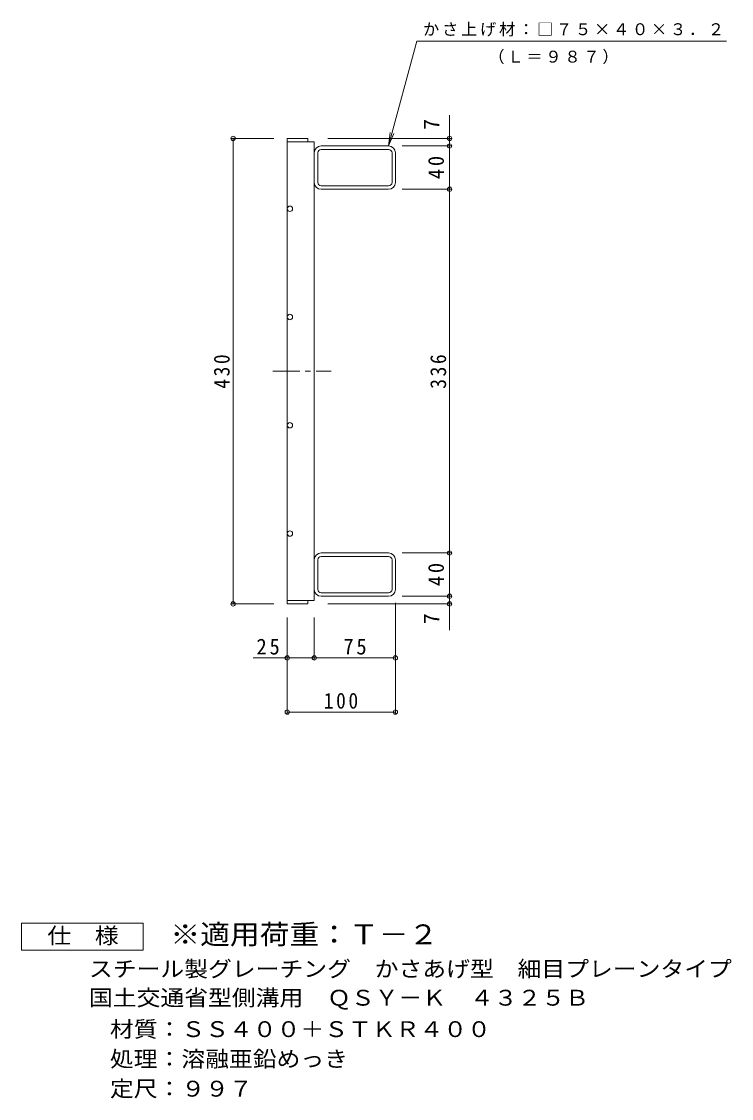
# Model space of a CAD drawing. Units: millimetres, scale not verified. Extents: x -797 to 868, y -688 to 559.
# Drawn here: x 212 to 868, y -530 to 465 of the extents above; entities that cross this region are included whole.
import ezdxf
from ezdxf.enums import TextEntityAlignment as Align

# ---------------------------------------------------------------- set-up
doc = ezdxf.new("R2010")
doc.units = ezdxf.units.MM
doc.header["$LTSCALE"] = 5
doc.header["$PDMODE"] = 32
doc.header["$PDSIZE"] = 4
doc.linetypes.add('CHAIN1', pattern=[8, 5, -1, 1, -1])
for name, color, linetype, lineweight in [('A-1_ピット', 2, 'Continuous', 9), ('A-2_蓋', 3, 'Continuous', 9), ('A-4_寸法', 7, 'Continuous', 9), ('F-4_F-4ﾚｲﾔ', 2, 'Continuous', 9)]:
    doc.layers.add(name, color=color, linetype=linetype, lineweight=lineweight)
doc.layers.add('F-5_F-5ﾚｲﾔ', color=2, linetype='Continuous')
doc.styles.add('ＭＳ ゴシック', font='')
doc.styles.get('ＭＳ ゴシック').set_extended_font_data('MS Gothic')

msp = doc.modelspace()

# ---------------------------------------------------------------- linework, layer by layer
at = {"layer": 'A-1_ピット'}
for p, q in [((550.897, 350.294), (488.697, 350.294)), ((485.497, 316.694), (485.497, 343.893)), ((550.897, 347.094), (488.697, 347.094)), ((554.097, 316.694), (554.097, 343.893)), ((557.297, 316.694), (557.297, 343.894)), ((488.697, 313.494), (550.897, 313.494)), ((550.897, 310.294), (488.697, 310.294)), ((550.897, -25.707), (488.697, -25.707)), ((488.697, -28.907), (550.897, -28.907)), ((485.497, -32.107), (485.497, -59.306)), ((554.097, -32.107), (554.097, -59.306)), ((557.297, -32.107), (557.297, -59.307)), ((550.897, -62.507), (488.697, -62.507)), ((550.897, -65.707), (488.697, -65.707))]:
    msp.add_line(p, q, dxfattribs=at)
for centre, radius, start, end in [((488.697, 343.894), 6.4, 90, 180), ((550.897, 343.894), 6.4, 0, 90), ((488.697, 343.893), 3.2, 90, 180), ((550.897, 343.893), 3.2, 0, 90), ((488.697, 316.694), 6.4, 180, 270), ((488.697, 316.694), 3.2, 180, 270), ((550.897, 316.694), 6.4, 270, 0), ((550.897, 316.694), 3.2, 270, 0), ((488.697, -32.107), 6.4, 90, 180), ((488.697, -32.107), 3.2, 90, 180), ((550.897, -32.107), 6.4, 0, 90), ((550.897, -32.107), 3.2, 0, 90), ((488.697, -59.307), 6.4, 180, 270), ((488.697, -59.306), 3.2, 180, 270), ((550.897, -59.306), 3.2, 270, 0), ((550.897, -59.307), 6.4, 270, 0)]:
    msp.add_arc(centre, radius, start, end, dxfattribs=at)
at = {"layer": 'A-2_蓋'}
for p, q in [((457.297, 357.294), (457.297, -72.706)), ((457.297, 354.294), (482.297, 354.294))]:
    msp.add_line(p, q, dxfattribs=at)
at = {"layer": 'A-2_蓋', "linetype": 'CHAIN1'}
msp.add_line((443.919, 142.294), (497.855, 142.294), dxfattribs=at)
at = {"layer": 'A-2_蓋'}
for points in [[(457.297, 357.294), (476.297, 357.294), (476.297, 354.294)], [(457.297, -69.706), (482.297, -69.706), (482.297, 354.294)], [(457.297, -72.706), (476.297, -72.706), (476.297, -69.706)]]:
    msp.add_lwpolyline(points, dxfattribs=at)
for centre in [(459.797, 292.294), (459.797, 192.294), (459.797, 92.293), (459.797, -7.707)]:
    msp.add_circle(centre, 2.5, dxfattribs=at)
at = {"layer": 'A-4_寸法'}
for p, q in [((550.897, 350.294), (576.888, 447.294)), ((576.888, 447.294), (862.996, 447.294)), ((607.297, 350.294), (607.297, 378.931)), ((550.897, 350.294), (552.529, 362.687)), ((550.897, 350.294), (555.681, 361.842)), ((444.797, 357.294), (405.797, 357.294)), ((407.297, -72.706), (407.297, 357.294)), ((494.797, 357.294), (608.797, 357.294)), ((563.397, 350.294), (608.797, 350.294)), ((607.297, 310.294), (607.297, 350.294)), ((563.397, 310.294), (608.797, 310.294)), ((607.297, -25.707), (607.297, 310.294)), ((563.397, -25.707), (608.797, -25.707)), ((607.297, -65.707), (607.297, -25.707)), ((563.397, -65.707), (608.797, -65.707)), ((607.297, -97.151), (607.297, -65.707)), ((444.797, -72.706), (405.797, -72.706)), ((494.797, -72.706), (608.797, -72.706)), ((557.297, -71.807), (557.297, -174.206)), ((457.297, -85.206), (457.297, -174.206)), ((482.297, -85.206), (482.297, -124.206)), ((425.957, -122.706), (482.297, -122.706)), ((482.297, -122.706), (557.297, -122.706)), ((457.297, -172.706), (557.297, -172.706))]:
    msp.add_line(p, q, dxfattribs=at)
for p in [(407.297, 357.294), (607.297, 357.294), (607.297, 350.294), (607.297, 310.294), (607.297, -25.707), (607.297, -65.707), (407.297, -72.706), (607.297, -72.706), (457.297, -122.706), (482.297, -122.706), (557.297, -122.706), (457.297, -172.706), (557.297, -172.706)]:
    msp.add_point(p, dxfattribs=at)
at = {"layer": 'F-4_F-4ﾚｲﾔ'}
msp.add_lwpolyline([(211.858, -392.68), (211.858, -367.68), (324.358, -367.68), (324.358, -392.68)], close=True, dxfattribs=at)

# ---------------------------------------------------------------- texts
at = {"layer": 'A-4_寸法', "color": 2, "style": 'ＭＳ ゴシック'}
for p in [(602.297, 365.309), (602.297, -91.415)]:
    msp.add_text('7', height=14.66, rotation=90, dxfattribs=at).set_placement(p, align=Align.BOTTOM_LEFT)
at = {"layer": 'A-4_寸法', "char_height": 11, "attachment_point": 7, "style": 'ＭＳ ゴシック'}
for s, insert in [('\\T1.17;かさ上げ材：□７５×４０×３．２', (582.74, 451.487)), ('\\T1.17;（Ｌ＝９８７）', (643.105, 425.875))]:
    msp.add_mtext(s, dxfattribs=dict(at, insert=insert))
at = {"layer": 'A-4_寸法', "color": 2, "char_height": 14.66, "attachment_point": 7, "rotation": 90, "style": 'ＭＳ ゴシック'}
for s, insert in [('\\T1.27;\\W0.95;40', (602.297, 319.669)), ('\\T1.27;\\W0.9;430', (404.297, 126.044)), ('\\T1.27;\\W0.9;336', (604.297, 126.044)), ('\\T1.27;\\W0.95;40', (602.297, -56.332))]:
    msp.add_mtext(s, dxfattribs=dict(at, insert=insert))
at = {"layer": 'A-4_寸法', "color": 2, "char_height": 14.66, "attachment_point": 7, "style": 'ＭＳ ゴシック'}
for s, insert in [('\\T1.27;\\W0.95;25', (428.888, -119.706)), ('\\T1.27;\\W0.95;75', (509.172, -119.706)), ('\\T1.27;\\W0.9;100', (491.047, -169.706))]:
    msp.add_mtext(s, dxfattribs=dict(at, insert=insert))
at = {"layer": 'F-4_F-4ﾚｲﾔ', "style": 'ＭＳ ゴシック', "width": 1.1}
for s, p in [('仕\u3000様', (235.608, -390.949)), ('スチール製グレーチング\u3000かさあげ型\u3000細目プレーンタイプ', (274.153, -421.64)), ('国土交通省型側溝用\u3000ＱＳＹ－Ｋ\u3000４３２５Ｂ', (274.153, -448.298)), ('材質：ＳＳ４００＋ＳＴＫＲ４００', (293.51, -477.324)), ('処理：溶融亜鉛めっき', (293.51, -504.824)), ('定尺：９９７', (293.51, -532.325))]:
    msp.add_text(s, height=14.66, dxfattribs=at).set_placement(p, align=Align.BOTTOM_LEFT)
at = {"layer": 'F-5_F-5ﾚｲﾔ', "color": 3, "style": 'ＭＳ ゴシック', "width": 1.1}
msp.add_text('※適用荷重：Ｔ－２', height=18.33, dxfattribs=at).set_placement((349.358, -392.68), align=Align.BOTTOM_LEFT)

doc.saveas('drawing.dxf')
